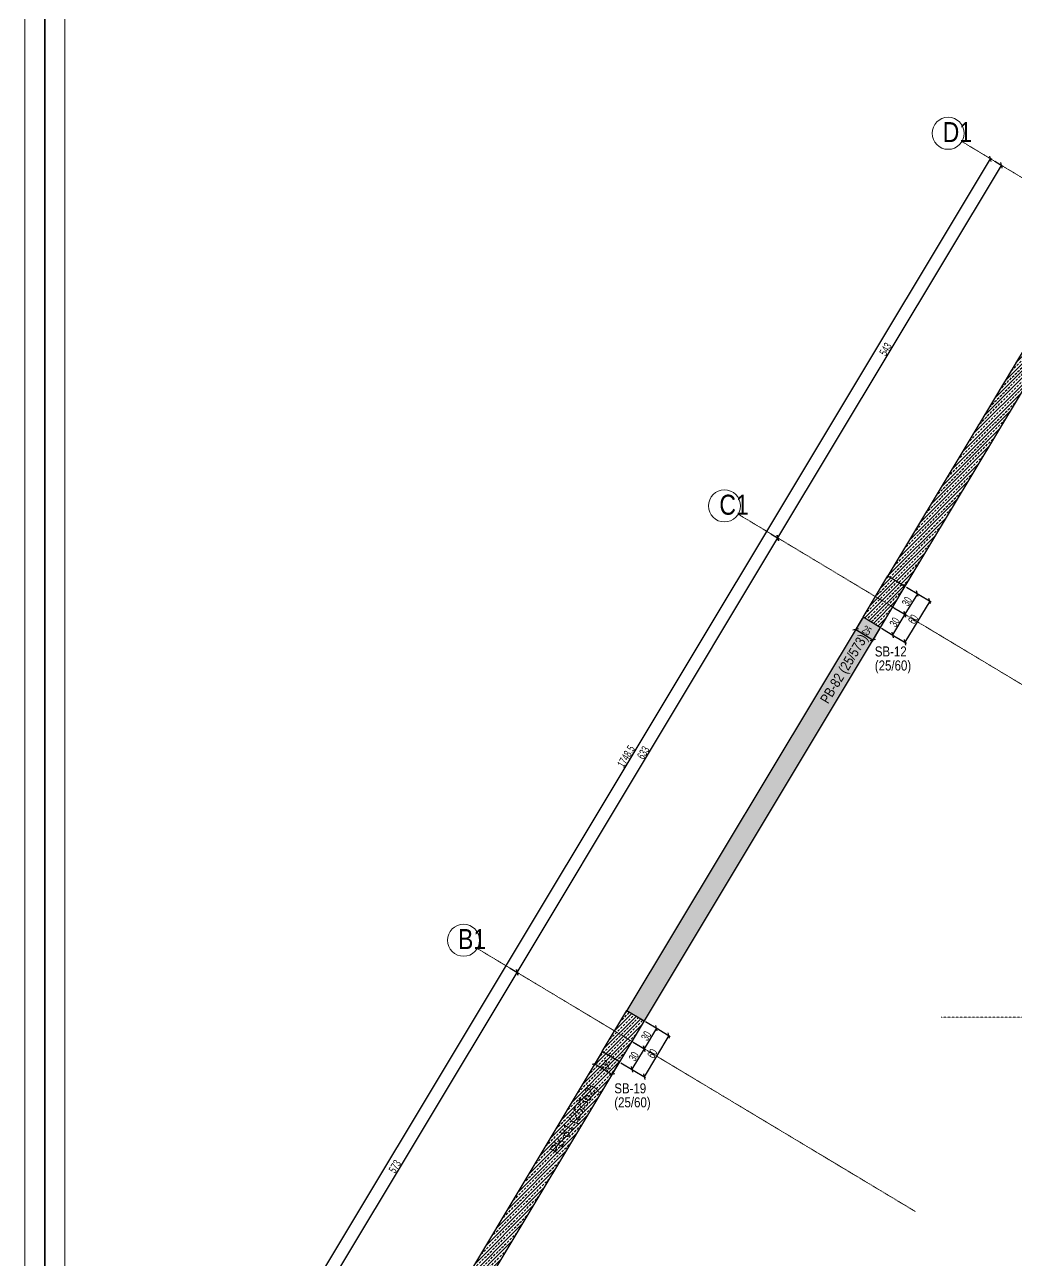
# Model space of a CAD drawing. Header units: millimetres. Extents: x -267 to 94375, y 6431 to 10838.
# Drawn here: x 39555 to 40794, y 7748 to 9292 of the extents above; entities that cross this region are included whole.
import ezdxf

# ---------------------------------------------------------------- set-up
doc = ezdxf.new("R2010")
doc.units = ezdxf.units.MM
doc.header["$LTSCALE"] = 0.0001
doc.linetypes.add('DASHED', pattern=[19.05, 12.7, -6.35])
for name, color, linetype, lineweight in [('AKS BALONU (BEYKENT)', 7, 'Continuous', 20), ('AKS CIZGISI (BEYKENT)', 252, 'DASHED', 20), ('AKS NO (BEYKENT)', 3, 'Continuous', 20), ('AKS OLCU (BEYKENT)', 200, 'Continuous', 20), ('KOLON (BEYKENT)', 3, 'Continuous', 30), ('KOLON ISMI (BEYKENT)', 91, 'Continuous', 20), ('OLCU (BEYKENT)', 14, 'Continuous', 20), ('PERDE (BEYKENT)', 6, 'Continuous', 30), ('PERDE ISMI (BEYKENT)', 240, 'Continuous', 20), ('SHEETSUMMARY-50', 152, 'Continuous', 20), ('SheetView', 40, 'Continuous', 20), ('SheetViewOut', 231, 'Continuous', 20), ('TARAMA (BEYKENT)', 252, 'Continuous', 25)]:
    doc.layers.add(name, color=color, linetype=linetype, lineweight=lineweight)
doc.styles.add('DSMOLC-50', font='bahnschrift light condensed', dxfattribs={"width": 0.75, "height": 10})
doc.styles.add('KLNOLC-50', font='bahnschrift light condensed', dxfattribs={"width": 0.75, "height": 10})
doc.styles.add('YAZI (BEYKENT)', font='')
doc.styles.get('YAZI (BEYKENT)').set_extended_font_data('Bahnschrift Light Condensed')
doc.dimstyles.new('DSMOLC-50', dxfattribs={"dimtxt": 10, "dimasz": 5, "dimexe": 2, "dimexo": 2, "dimgap": 1, "dimtad": 1, "dimdec": 1, "dimrnd": 0.5, "dimzin": 12, "dimdsep": 46, "dimtxsty": 'DSMOLC-50', "dimblk": 'OBLIQUE', "dimblk1": 'OBLIQUE', "dimblk2": 'OBLIQUE', "dimcen": 0, "dimclrt": 7, "dimadec": 0, "dimazin": 0, "dimtfac": 1, "dimtdec": 4, "dimtix": 1, "dimtmove": 2, "dimatfit": 3, "dimfxl": 1, "dimtzin": 0, "dimarcsym": 0})
doc.dimstyles.new('KLNOLC-50', dxfattribs={"dimtxt": 10, "dimasz": 5, "dimexe": 2, "dimexo": 2, "dimgap": 1, "dimtad": 1, "dimdec": 1, "dimrnd": 0.5, "dimzin": 12, "dimdsep": 46, "dimtxsty": 'KLNOLC-50', "dimblk": 'OBLIQUE', "dimblk1": 'OBLIQUE', "dimblk2": 'OBLIQUE', "dimcen": 0, "dimclrt": 7, "dimadec": 0, "dimazin": 0, "dimtfac": 1, "dimtdec": 4, "dimtix": 1, "dimtmove": 2, "dimatfit": 3, "dimfxl": 1, "dimtzin": 0, "dimarcsym": 0})
pattern_1 = [(45, (38345.936, 6088.7264), (-4.419417, 4.419417), []), (45, (38350.3556, 6088.7264), (-4.419417, 4.419417), [3.125, -1.5625])]

# ---------------------------------------------------------------- blocks, each defined once
blk = doc.blocks.new('_Oblique')
at = {"color": 0, "linetype": 'ByBlock', "lineweight": -2}
blk.add_line((-0.5, -0.5), (0.5, 0.5), dxfattribs=at)
blk = doc.blocks.new('*D353')
at = {"layer": 'AKS OLCU (BEYKENT)', "color": 0, "lineweight": -2, "transparency": 16777216}
for p, q in [((39875.4, 7616.7), (40170.2, 8107.8)), ((40161.7, 8112.9), (40172, 8106.8)), ((39866.8, 7621.8), (39877.1, 7615.6))]:
    blk.add_line(p, q, dxfattribs=at)
at = {"layer": 'DEFPOINTS', "color": 0, "lineweight": -3, "transparency": 16777216}
for p in [(40160, 8114), (40170.2, 8107.8), (39865.1, 7622.8)]:
    blk.add_point(p, dxfattribs=at)
at = {"layer": 'AKS OLCU (BEYKENT)', "color": 0, "lineweight": -2, "transparency": 16777216, "xscale": 5, "yscale": 5, "zscale": 5}
for p, rotation in [((40170.2, 8107.8), 59.02034631152243), ((39875.4, 7616.7), 239.0203463115224)]:
    blk.add_blockref('_Oblique', p, dxfattribs=dict(at, rotation=rotation))
at = {"layer": 'AKS OLCU (BEYKENT)', "color": 7, "transparency": 16777216, "insert": (40017.6, 7865.4), "char_height": 10, "attachment_point": 5, "rotation": 59.0203, "style": 'DSMOLC-50'}
blk.add_mtext('573', dxfattribs=at)
blk = doc.blocks.new('*D354')
at = {"layer": 'AKS OLCU (BEYKENT)', "color": 0, "lineweight": -2, "transparency": 16777216}
for p, q in [((40170.2, 8107.8), (40496, 8650.4)), ((40487.4, 8655.5), (40497.7, 8649.3)), ((40161.7, 8112.9), (40172, 8106.8))]:
    blk.add_line(p, q, dxfattribs=at)
at = {"layer": 'DEFPOINTS', "color": 0, "lineweight": -3, "transparency": 16777216}
for p in [(40485.7, 8656.6), (40496, 8650.4), (40160, 8114)]:
    blk.add_point(p, dxfattribs=at)
at = {"layer": 'AKS OLCU (BEYKENT)', "color": 0, "lineweight": -2, "transparency": 16777216, "xscale": 5, "yscale": 5, "zscale": 5}
for p, rotation in [((40496, 8650.4), 59.02034631152243), ((40170.2, 8107.8), 239.0203463115224)]:
    blk.add_blockref('_Oblique', p, dxfattribs=dict(at, rotation=rotation))
at = {"layer": 'AKS OLCU (BEYKENT)', "color": 7, "transparency": 16777216, "insert": (40327.9, 8382.2), "char_height": 10, "attachment_point": 5, "rotation": 59.0203, "style": 'DSMOLC-50'}
blk.add_mtext('633', dxfattribs=at)
blk = doc.blocks.new('*D355')
at = {"layer": 'AKS OLCU (BEYKENT)', "color": 0, "lineweight": -2, "transparency": 16777216}
for p, q in [((40496, 8650.4), (40775.4, 9115.8)), ((40766.8, 9120.9), (40777.1, 9114.8)), ((40487.4, 8655.5), (40497.7, 8649.3))]:
    blk.add_line(p, q, dxfattribs=at)
at = {"layer": 'DEFPOINTS', "color": 0, "lineweight": -3, "transparency": 16777216}
for p in [(40765.1, 9122), (40775.4, 9115.8), (40485.7, 8656.6)]:
    blk.add_point(p, dxfattribs=at)
at = {"layer": 'AKS OLCU (BEYKENT)', "color": 0, "lineweight": -2, "transparency": 16777216, "xscale": 5, "yscale": 5, "zscale": 5}
for p, rotation in [((40775.4, 9115.8), 59.02034631152243), ((40496, 8650.4), 239.0203463115224)]:
    blk.add_blockref('_Oblique', p, dxfattribs=dict(at, rotation=rotation))
at = {"layer": 'AKS OLCU (BEYKENT)', "color": 7, "transparency": 16777216, "insert": (40630.5, 8886.2), "char_height": 10, "attachment_point": 5, "rotation": 59.0203, "style": 'DSMOLC-50'}
blk.add_mtext('543', dxfattribs=at)
blk = doc.blocks.new('*D341')
at = {"layer": 'AKS OLCU (BEYKENT)', "color": 0, "lineweight": -2, "transparency": 16777216}
for p, q in [((39861.7, 7624.9), (40761.7, 9124)), ((40763.4, 9123), (40760, 9125.1)), ((39863.4, 7623.9), (39859.9, 7625.9))]:
    blk.add_line(p, q, dxfattribs=at)
at = {"layer": 'DEFPOINTS', "color": 0, "lineweight": -3, "transparency": 16777216}
for p in [(40761.7, 9124), (40765.1, 9122), (39865.1, 7622.8)]:
    blk.add_point(p, dxfattribs=at)
at = {"layer": 'AKS OLCU (BEYKENT)', "color": 0, "lineweight": -2, "transparency": 16777216, "xscale": 5, "yscale": 5, "zscale": 5}
for p, rotation in [((40761.7, 9124), 59.02034631152243), ((39861.7, 7624.9), 239.0203463115224)]:
    blk.add_blockref('_Oblique', p, dxfattribs=dict(at, rotation=rotation))
at = {"layer": 'AKS OLCU (BEYKENT)', "color": 7, "transparency": 16777216, "insert": (40306.4, 8377.6), "char_height": 10, "attachment_point": 5, "rotation": 59.0203, "style": 'DSMOLC-50'}
blk.add_mtext('1748.5', dxfattribs=at)
blk = doc.blocks.new('*D457')
at = {"layer": 'DEFPOINTS', "color": 0, "lineweight": -3, "transparency": 16777216}
for p in [(40313.5, 8021.8), (40298.1, 7996), (40313.5, 7986.8)]:
    blk.add_point(p, dxfattribs=at)
at = {"layer": 'OLCU (BEYKENT)', "color": 0, "lineweight": -2, "transparency": 16777216}
for p, q in [((40329, 8012.5), (40313.5, 7986.8)), ((40315.3, 8020.7), (40330.7, 8011.5)), ((40299.8, 7995), (40315.2, 7985.8))]:
    blk.add_line(p, q, dxfattribs=at)
at = {"layer": 'OLCU (BEYKENT)', "color": 0, "lineweight": -2, "transparency": 16777216, "xscale": 5, "yscale": 5, "zscale": 5}
for p, rotation in [((40329, 8012.5), 59.02014529355359), ((40313.5, 7986.8), 239.0201452935536)]:
    blk.add_blockref('_Oblique', p, dxfattribs=dict(at, rotation=rotation))
at = {"layer": 'OLCU (BEYKENT)', "color": 7, "transparency": 16777216, "insert": (40316, 8002.8), "char_height": 10, "attachment_point": 5, "rotation": 59.0201, "style": 'KLNOLC-50'}
blk.add_mtext('30', dxfattribs=at)
blk = doc.blocks.new('*D458')
at = {"layer": 'DEFPOINTS', "color": 0, "lineweight": -3, "transparency": 16777216}
for p in [(40276.7, 8008.9), (40298.1, 7996), (40288.8, 7980.6)]:
    blk.add_point(p, dxfattribs=at)
at = {"layer": 'OLCU (BEYKENT)', "color": 0, "lineweight": -2, "transparency": 16777216}
for p, q in [((40275.6, 8007.2), (40266.4, 7991.8)), ((40267.4, 7993.5), (40288.8, 7980.6)), ((40297.1, 7994.3), (40287.8, 7978.9))]:
    blk.add_line(p, q, dxfattribs=at)
at = {"layer": 'OLCU (BEYKENT)', "color": 0, "lineweight": -2, "transparency": 16777216, "xscale": 5, "yscale": 5, "zscale": 5}
for p, rotation in [((40267.4, 7993.5), 149.0201452935129), ((40288.8, 7980.6), 329.0201452935129)]:
    blk.add_blockref('_Oblique', p, dxfattribs=dict(at, rotation=rotation))
at = {"layer": 'OLCU (BEYKENT)', "color": 7, "transparency": 16777216, "insert": (40281.3, 7992.3), "char_height": 10, "attachment_point": 5, "rotation": 329.0201, "style": 'KLNOLC-50'}
blk.add_mtext('25', dxfattribs=at)
blk = doc.blocks.new('*D459')
at = {"layer": 'DEFPOINTS', "color": 0, "lineweight": -3, "transparency": 16777216}
for p in [(40329, 8047.5), (40313.5, 8021.8), (40329, 8012.5)]:
    blk.add_point(p, dxfattribs=at)
at = {"layer": 'OLCU (BEYKENT)', "color": 0, "lineweight": -2, "transparency": 16777216}
for p, q in [((40330.7, 8046.5), (40346.1, 8037.2)), ((40344.4, 8038.2), (40329, 8012.5)), ((40315.3, 8020.7), (40330.7, 8011.5))]:
    blk.add_line(p, q, dxfattribs=at)
at = {"layer": 'OLCU (BEYKENT)', "color": 0, "lineweight": -2, "transparency": 16777216, "xscale": 5, "yscale": 5, "zscale": 5}
for p, rotation in [((40344.4, 8038.2), 59.02014529355359), ((40329, 8012.5), 239.0201452935536)]:
    blk.add_blockref('_Oblique', p, dxfattribs=dict(at, rotation=rotation))
at = {"layer": 'OLCU (BEYKENT)', "color": 7, "transparency": 16777216, "insert": (40331.5, 8028.5), "char_height": 10, "attachment_point": 5, "rotation": 59.0201, "style": 'KLNOLC-50'}
blk.add_mtext('30', dxfattribs=at)
blk = doc.blocks.new('*D460')
at = {"layer": 'DEFPOINTS', "color": 0, "lineweight": -3, "transparency": 16777216}
for p in [(40344.4, 8038.2), (40313.5, 7986.8), (40329, 7977.5)]:
    blk.add_point(p, dxfattribs=at)
at = {"layer": 'OLCU (BEYKENT)', "color": 0, "lineweight": -2, "transparency": 16777216}
for p, q in [((40359.8, 8029), (40329, 7977.5)), ((40346.1, 8037.2), (40361.6, 8027.9)), ((40315.2, 7985.8), (40330.7, 7976.5))]:
    blk.add_line(p, q, dxfattribs=at)
at = {"layer": 'OLCU (BEYKENT)', "color": 0, "lineweight": -2, "transparency": 16777216, "xscale": 5, "yscale": 5, "zscale": 5}
for p, rotation in [((40359.8, 8029), 59.02014529355367), ((40329, 7977.5), 239.0201452935537)]:
    blk.add_blockref('_Oblique', p, dxfattribs=dict(at, rotation=rotation))
at = {"layer": 'OLCU (BEYKENT)', "color": 7, "transparency": 16777216, "insert": (40339.2, 8006.4), "char_height": 10, "attachment_point": 5, "rotation": 59.0201, "style": 'KLNOLC-50'}
blk.add_mtext('60', dxfattribs=at)
blk = doc.blocks.new('*D461')
at = {"layer": 'DEFPOINTS', "color": 0, "lineweight": -3, "transparency": 16777216}
for p in [(40639.3, 8564.3), (40623.9, 8538.6), (40639.3, 8529.3)]:
    blk.add_point(p, dxfattribs=at)
at = {"layer": 'OLCU (BEYKENT)', "color": 0, "lineweight": -2, "transparency": 16777216}
for p, q in [((40654.7, 8555.1), (40639.3, 8529.3)), ((40641, 8563.3), (40656.5, 8554)), ((40625.6, 8537.6), (40641, 8528.3))]:
    blk.add_line(p, q, dxfattribs=at)
at = {"layer": 'OLCU (BEYKENT)', "color": 0, "lineweight": -2, "transparency": 16777216, "xscale": 5, "yscale": 5, "zscale": 5}
for p, rotation in [((40654.7, 8555.1), 59.02014529355359), ((40639.3, 8529.3), 239.0201452935536)]:
    blk.add_blockref('_Oblique', p, dxfattribs=dict(at, rotation=rotation))
at = {"layer": 'OLCU (BEYKENT)', "color": 7, "transparency": 16777216, "insert": (40641.8, 8545.3), "char_height": 10, "attachment_point": 5, "rotation": 59.0201, "style": 'KLNOLC-50'}
blk.add_mtext('30', dxfattribs=at)
blk = doc.blocks.new('*D462')
at = {"layer": 'DEFPOINTS', "color": 0, "lineweight": -3, "transparency": 16777216}
for p in [(40602.4, 8551.5), (40623.9, 8538.6), (40614.6, 8523.2)]:
    blk.add_point(p, dxfattribs=at)
at = {"layer": 'OLCU (BEYKENT)', "color": 0, "lineweight": -2, "transparency": 16777216}
for p, q in [((40601.4, 8549.8), (40592.1, 8534.3)), ((40593.2, 8536), (40614.6, 8523.2)), ((40622.8, 8536.9), (40613.6, 8521.5))]:
    blk.add_line(p, q, dxfattribs=at)
at = {"layer": 'OLCU (BEYKENT)', "color": 0, "lineweight": -2, "transparency": 16777216, "xscale": 5, "yscale": 5, "zscale": 5}
for p, rotation in [((40593.2, 8536), 149.0201452935129), ((40614.6, 8523.2), 329.0201452935129)]:
    blk.add_blockref('_Oblique', p, dxfattribs=dict(at, rotation=rotation))
at = {"layer": 'OLCU (BEYKENT)', "color": 7, "transparency": 16777216, "insert": (40607, 8534.8), "char_height": 10, "attachment_point": 5, "rotation": 329.0201, "style": 'KLNOLC-50'}
blk.add_mtext('25', dxfattribs=at)
blk = doc.blocks.new('*D463')
at = {"layer": 'DEFPOINTS', "color": 0, "lineweight": -3, "transparency": 16777216}
for p in [(40654.8, 8590), (40639.3, 8564.3), (40654.7, 8555.1)]:
    blk.add_point(p, dxfattribs=at)
at = {"layer": 'OLCU (BEYKENT)', "color": 0, "lineweight": -2, "transparency": 16777216}
for p, q in [((40656.5, 8589), (40671.9, 8579.8)), ((40670.2, 8580.8), (40654.7, 8555.1)), ((40641, 8563.3), (40656.5, 8554))]:
    blk.add_line(p, q, dxfattribs=at)
at = {"layer": 'OLCU (BEYKENT)', "color": 0, "lineweight": -2, "transparency": 16777216, "xscale": 5, "yscale": 5, "zscale": 5}
for p, rotation in [((40670.2, 8580.8), 59.02014529355359), ((40654.7, 8555.1), 239.0201452935536)]:
    blk.add_blockref('_Oblique', p, dxfattribs=dict(at, rotation=rotation))
at = {"layer": 'OLCU (BEYKENT)', "color": 7, "transparency": 16777216, "insert": (40657.2, 8571.1), "char_height": 10, "attachment_point": 5, "rotation": 59.0201, "style": 'KLNOLC-50'}
blk.add_mtext('30', dxfattribs=at)
blk = doc.blocks.new('*D464')
at = {"layer": 'DEFPOINTS', "color": 0, "lineweight": -3, "transparency": 16777216}
for p in [(40670.2, 8580.8), (40639.3, 8529.3), (40654.7, 8520.1)]:
    blk.add_point(p, dxfattribs=at)
at = {"layer": 'OLCU (BEYKENT)', "color": 0, "lineweight": -2, "transparency": 16777216}
for p, q in [((40685.6, 8571.5), (40654.7, 8520.1)), ((40671.9, 8579.8), (40687.3, 8570.5)), ((40641, 8528.3), (40656.5, 8519))]:
    blk.add_line(p, q, dxfattribs=at)
at = {"layer": 'OLCU (BEYKENT)', "color": 0, "lineweight": -2, "transparency": 16777216, "xscale": 5, "yscale": 5, "zscale": 5}
for p, rotation in [((40685.6, 8571.5), 59.02014529355359), ((40654.7, 8520.1), 239.0201452935536)]:
    blk.add_blockref('_Oblique', p, dxfattribs=dict(at, rotation=rotation))
at = {"layer": 'OLCU (BEYKENT)', "color": 7, "transparency": 16777216, "insert": (40664.9, 8548.9), "char_height": 10, "attachment_point": 5, "rotation": 59.0201, "style": 'KLNOLC-50'}
blk.add_mtext('60', dxfattribs=at)

msp = doc.modelspace()

# ---------------------------------------------------------------- hatches: boundary and pattern name
at = {"layer": 'TARAMA (BEYKENT)'}
h = msp.add_hatch(dxfattribs=at)
h.set_pattern_fill('ANSI33', color=256, style=0, pattern_type=0)
h.set_pattern_definition([(45, (38315.052, 6037.2853), (-4.419417, 4.419417), []), (45, (38319.4717, 6037.2853), (-4.419417, 4.419417), [3.125, -1.5625])])
h.paths.add_polyline_path([(40866.41, 8991.18), (40887.85, 8978.31), (40654.74, 8590.06), (40633.31, 8602.93)])
h = msp.add_hatch(dxfattribs=at)
h.set_pattern_fill('ANSI33', color=256, style=0, pattern_type=0)
h.set_pattern_definition(pattern_1)
h.paths.add_polyline_path([(40633.31, 8602.93), (40654.74, 8590.06), (40623.86, 8538.62), (40602.42, 8551.49)], flags=0)
h = msp.add_hatch(dxfattribs=at)
h.set_pattern_fill('ANSI33', color=256, style=0, pattern_type=0)
h.set_pattern_definition([(45, (38315.05, 6037.287), (-4.419417, 4.419417), []), (45, (38319.469, 6037.287), (-4.419417, 4.419417), [3.125, -1.5625])])
h.paths.add_polyline_path([(40602.42, 8551.49), (40623.85, 8538.62), (40328.99, 8047.48), (40307.55, 8060.35)])
h = msp.add_hatch(dxfattribs=at)
h.set_pattern_fill('ANSI33', color=256, style=0, pattern_type=0)
h.set_pattern_definition(pattern_1)
h.paths.add_polyline_path([(40307.55, 8060.35), (40328.98, 8047.49), (40298.1, 7996.05), (40276.66, 8008.91)], flags=0)
at = {"layer": 'TARAMA (BEYKENT)', "lineweight": -3}
h = msp.add_hatch(dxfattribs=at)
h.set_pattern_fill('ANSI33', color=256)
h.set_pattern_definition([(45, (38345.936, 6088.7264), (-4.490128, 4.490128), []), (45, (38350.4263, 6088.7264), (-4.490128, 4.490128), [3.175, -1.5875])])
h.paths.add_polyline_path([(40298.09, 7996.05), (40276.66, 8008.92), (40090.55, 7698.94), (40110.82, 7686.77), (40112.4, 7686.77)])

# ---------------------------------------------------------------- linework, layer by layer
at = {"layer": 'AKS BALONU (BEYKENT)'}
for centre in [(40708.68, 9155.86), (40429.25, 8690.45), (40103.49, 8147.88)]:
    msp.add_circle(centre, 20, dxfattribs=at)
at = {"layer": 'AKS CIZGISI (BEYKENT)'}
for p, q in [((41000.27, 9214.09), (40429.79, 8263.92)), ((40725.83, 9145.57), (43053.11, 7748.32)), ((40446.4, 8680.16), (40993.34, 8351.77)), ((40120.64, 8137.58), (40667.58, 7809.2)), ((40699.88, 8051.77), (46582.9, 8051.77))]:
    msp.add_line(p, q, dxfattribs=at)
at = {"layer": 'KOLON (BEYKENT)'}
for points in [[(40633.31, 8602.93), (40654.74, 8590.06), (40623.86, 8538.62), (40602.42, 8551.49)], [(40307.55, 8060.35), (40328.98, 8047.49), (40298.1, 7996.05), (40276.66, 8008.91)]]:
    msp.add_lwpolyline(points, close=True, dxfattribs=at)
at = {"layer": 'PERDE (BEYKENT)'}
for p, q in [((40866.46, 8991.27), (40633.3, 8602.93)), ((40887.89, 8978.4), (40654.73, 8590.06)), ((40602.42, 8551.49), (40307.55, 8060.36)), ((40623.85, 8538.62), (40328.97, 8047.49)), ((40276.66, 8008.92), (40090.5, 7698.85)), ((40298.09, 7996.05), (40111.93, 7685.99))]:
    msp.add_line(p, q, dxfattribs=at)
at = {"layer": 'SHEETSUMMARY-50', "const_width": 2, "flags": 128}
msp.add_lwpolyline([(39580.33, 6556.81), (57139.42, 6556.81), (57139.42, 10706.81), (39580.33, 10706.81)], close=True, dxfattribs=at)
at = {"layer": 'SheetView'}
msp.add_lwpolyline([(39605.33, 6581.81), (56514.42, 6581.81), (56514.42, 10681.81), (39605.33, 10681.81)], close=True, dxfattribs=at)
at = {"layer": 'SheetViewOut'}
msp.add_lwpolyline([(39555.33, 6531.81), (57164.42, 6531.81), (57164.42, 10731.81), (39555.33, 10731.81)], close=True, dxfattribs=at)

# ---------------------------------------------------------------- texts
at = {"layer": 'AKS NO (BEYKENT)', "style": 'YAZI (BEYKENT)'}
for s, p in [('D1', (40701.9, 9144.86)), ('C1', (40422.94, 8679.45)), ('B1', (40096.55, 8136.88))]:
    msp.add_text(s, height=25, dxfattribs=at).set_placement(p)
at = {"layer": 'KOLON ISMI (BEYKENT)', "style": 'YAZI (BEYKENT)'}
for s, p in [('SB-12', (40617.1, 8502.41)), ('(25/60)', (40617.1, 8484.91)), ('SB-19', (40291.71, 7956.74)), ('(25/60)', (40291.71, 7939.24))]:
    msp.add_text(s, height=12.5, dxfattribs=at).set_placement(p)
at = {"layer": 'PERDE ISMI (BEYKENT)', "style": 'YAZI (BEYKENT)'}
for s, p in [('PB-82 (25/573)', (40558.75, 8442.33)), ('PB-81 (25/362)', (40221.11, 7879.96))]:
    msp.add_text(s, height=12.5, rotation=59.01964, dxfattribs=at).set_placement(p)

# ---------------------------------------------------------------- dimensions: what is measured, and where the dimension line sits
at = {"layer": 'AKS OLCU (BEYKENT)'}
for base, p1, p2, picture, middle in [((40761.7, 9124.03), (39865.09, 7622.84), (40765.13, 9121.97), '*D341', (40306.45, 8377.61)), ((40775.42, 9115.79), (40485.71, 8656.55), (40765.13, 9121.97), '*D355', (40630.48, 8886.23)), ((40495.996, 8650.377), (40159.9569, 8113.9769), (40485.7078, 8656.5538), '*D354', (40327.888, 8382.2301)), ((40170.25, 8107.8), (39865.09, 7622.84), (40159.96, 8113.98), '*D353', (40017.58, 7865.37))]:
    dim = msp.add_linear_dim(base=base, p1=p1, p2=p2, angle=59.02035, dimstyle='DSMOLC-50', dxfattribs=at)
    dim.commit()
    dim.dimension.update_dxf_attribs({"geometry": picture, "text_midpoint": middle})
at = {"layer": 'OLCU (BEYKENT)'}
for base, p1, p2, angle, picture, middle in [((40654.75, 8555.06), (40654.76, 8590.05), (40639.32, 8564.33), 239.02015, '*D463', (40657.24, 8571.07)), ((40654.74, 8520.08), (40670.19, 8580.78), (40639.31, 8529.34), 239.02015, '*D464', (40664.95, 8548.94)), ((40614.61, 8523.18), (40602.44, 8551.48), (40623.87, 8538.61), 329.02015, '*D462', (40607.03, 8534.84)), ((40639.31, 8529.34), (40639.32, 8564.33), (40623.87, 8538.61), 239.02015, '*D461', (40641.79, 8545.34)), ((40328.97, 8012.5), (40328.98, 8047.49), (40313.54, 8021.77), 239.02015, '*D459', (40331.46, 8028.5)), ((40328.96, 7977.51), (40344.41, 8038.22), (40313.53, 7986.78), 239.02015, '*D460', (40339.17, 8006.38)), ((40313.53, 7986.78), (40313.54, 8021.77), (40298.1, 7996.05), 239.02015, '*D457', (40316.02, 8002.78)), ((40288.83, 7980.61), (40276.66, 8008.91), (40298.1, 7996.05), 329.02015, '*D458', (40281.26, 7992.28))]:
    dim = msp.add_linear_dim(base=base, p1=p1, p2=p2, angle=angle, dimstyle='KLNOLC-50', dxfattribs=at)
    dim.commit()
    dim.dimension.update_dxf_attribs({"geometry": picture, "text_midpoint": middle})

doc.saveas('drawing.dxf')
